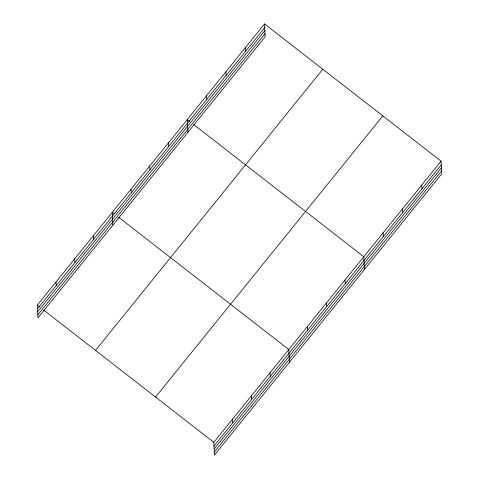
<?xml version="1.0" encoding="UTF-8"?>
<svg xmlns="http://www.w3.org/2000/svg" width="479" height="479" viewBox="0 0 479 479"><rect width="100%" height="100%" fill="white"/><g stroke="black" fill="none" stroke-linecap="round" stroke-linejoin="round"><path stroke-width="0.72" d="M264.54 23.95L265.204 36.673L37.937 317.858L37.272 305.135L264.54 23.95L441.063 161.142L441.728 173.865L214.46 455.05L213.796 442.327L441.063 161.142M37.464 308.829L264.731 27.644M37.619 311.811L264.887 30.626M37.781 314.877L265.049 33.692M95.525 350.412L322.792 69.221M155.543 397.055L382.811 115.87M213.987 446.027L441.255 164.842M214.143 449.003L441.416 167.818M214.305 452.074L441.572 170.883M189.624 121.385L187.265 119.552L187.936 132.276M193.738 124.582L363.795 256.744L364.459 269.467M114.032 213.718L112.272 212.347L112.936 225.064M118.744 217.376L288.795 349.538L289.46 362.262M37.272 305.135L39.625 306.967M43.745 310.164L213.796 442.327M421.748 185.044L421.939 188.738M402.426 208.946L402.623 212.64M383.11 232.848L383.302 236.542M345.042 279.946L345.233 283.64M326.295 303.141L326.486 306.835M307.542 326.343L307.734 330.037M270.042 372.734L270.234 376.434M245.224 47.852L245.416 51.546M251.295 395.935L251.487 399.63M225.902 71.754L226.1 75.448M232.543 419.131L232.734 422.825M206.587 95.65L206.778 99.351M168.518 142.748L168.71 146.448M149.765 165.95L149.963 169.644M131.018 189.145L131.21 192.839M93.519 235.542L93.71 239.237M74.772 258.738L74.963 262.438M56.019 281.939L56.211 285.634"/></g></svg>
